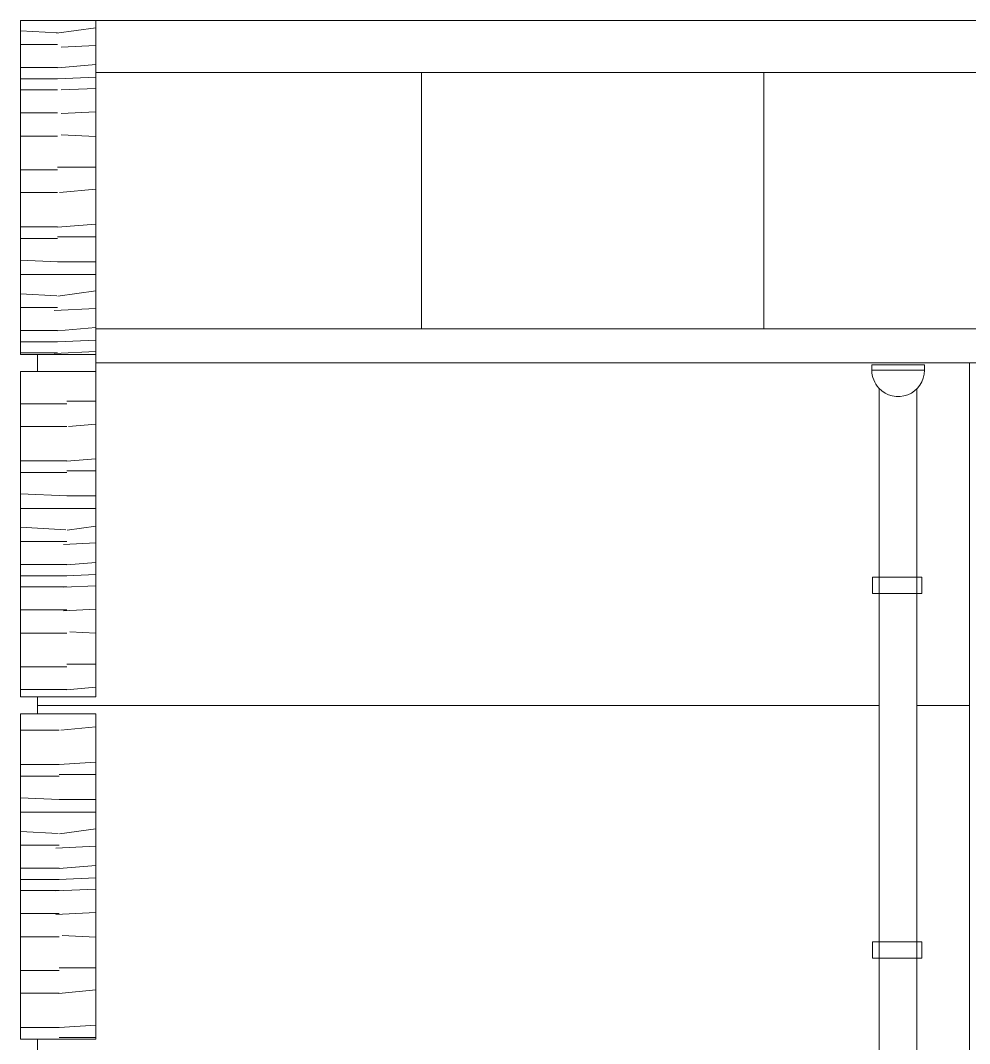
# Model space of a CAD drawing. Header units: metres. Extents: x 14775 to 14878, y 5674 to 5737.
# Drawn here: x 14860.355 to 14863.125, y 5694.546 to 5697.533 of the extents above; entities that cross this region are included whole.
import ezdxf

# ---------------------------------------------------------------- set-up
doc = ezdxf.new("R2010")
doc.units = ezdxf.units.M
doc.header["$MEASUREMENT"] = 0
doc.layers.add('АР-Стены', color=7, linetype='Continuous', lineweight=13)
doc.layers.add('ЧЕРТЕЖ', color=7, linetype='Continuous', lineweight=0)

# ---------------------------------------------------------------- blocks, each defined once
blk = doc.blocks.new('*U77')
at = {"layer": 'АР-Стены', "color": 251, "linetype": 'Continuous', "lineweight": 13}
blk.add_3dface([(-3.199958833407436, 1.999990918161529), (-4.699958833407436, 1.999990918161529), (-4.699958833407436, -2.000009081838471), (-3.199958833407436, -2.000009081838471)], dxfattribs=at)

msp = doc.modelspace()

# ---------------------------------------------------------------- hatches: boundary and pattern name
at = {"linetype": 'Continuous', "lineweight": 0, "true_color": 0x755847}
h = msp.add_hatch(dxfattribs=at)
h.set_pattern_fill('WOOD2', color=37, style=0, pattern_type=2)
h.set_pattern_definition([(177.397438, (14860.459082, 5696.823472), (15.36000013986477, -0.7679999848102919), [0.354138, -16.559308]), (184.085617, (14860.10531, 5696.839553), (1.536000402549995, 5.04627841332872e-07), [0.230557, -10.548837]), (177.137595, (14859.875338, 5696.823126), (1.536000407992667, 6.061663504475234e-09), [0.365833, -15.013355]), (182.862405, (14859.509962, 5696.841395), (1.536000407992667, -6.061663879175505e-09), [0.361956, -15.017232]), (180, (14859.148458, 5696.82332), (1.536, -0.7680000000000002), [0.225376, -1.310624]), (180, (14860.459082, 5696.891952), (1.536, -0.7680000000000002), [0.4031, -1.1329]), (182.6025620000001, (14860.055982, 5696.891952), (-15.36000013986477, -0.767999984810295), [0.286392, -16.627054]), (172.874984, (14859.769886, 5696.878948), (1.536000136266227, -3.62750753268859e-07), [0.204712, -5.987101999999999]), (184.763642, (14859.566754, 5696.904339), (1.535999728190072, -1.577998689217264e-07), [0.219439, -9.028505000000001]), (177.137595, (14859.348073, 5696.886116), (1.536000407992667, 6.061663504475234e-09), [0.207425, -15.171763]), (180, (14859.140906, 5696.896474), (1.536, -0.7680000000000002), [0.217871, -1.318129]), (180, (14860.459082, 5696.925752), (1.536, -0.7680000000000002), [0.549905, -0.986095]), (177.397438, (14859.909177, 5696.925752), (15.36000013986477, -0.7679999848102919), [0.06777799999999999, -16.845668]), (155.556045, (14859.841469, 5696.92883), (1.536000401305632, -0.7680001542167483), [0.037348, -18.522211]), (177.397438, (14859.807469, 5696.944284), (15.36000013986477, -0.7679999848102919), [0.244493, -16.668953]), (185.710593, (14859.563229, 5696.955386), (-6.143999622120279, -0.7680002363013065), [0.273111, -7.445194]), (177.397438, (14859.291473, 5696.928211), (15.36000013986477, -0.7679999848102919), [0.199731, -16.713715]), (184.085617, (14859.091948, 5696.93728), (1.536000402549995, 5.04627841332872e-07), [0.169259, -10.610134]), (180, (14860.459082, 5697.025784), (1.536, -0.7680000000000002), [0.681717, -0.854283]), (180, (14859.777365, 5697.025784), (1.536, -0.7680000000000002), [0.312587, -1.223413]), (184.085617, (14859.464777, 5697.025784), (1.536000402549995, 5.04627841332872e-07), [0.173713, -10.60568]), (177.397438, (14859.291506, 5697.013407), (15.36000013986477, -0.7679999848102919), [0.09413300000000001, -16.819313]), (173.659808, (14859.19747, 5697.017682), (7.679999503970662, -0.767999991422106), [0.163096, -13.745975]), (185.194429, (14859.035371, 5697.035693), (-9.215999760256096, -0.7679999459250219), [0.112725, -16.852949]), (180, (14860.459082, 5697.092024), (1.536, -0.7680000000000002), [0.561286, -0.974714]), (180, (14859.897796, 5697.092024), (1.536, -0.7680000000000002), [0.451892, -1.084108]), (177.397438, (14859.445904, 5697.092024), (15.36000013986477, -0.7679999848102919), [0.169509, -16.743936]), (180, (14859.276569, 5697.099721), (1.536, -0.7680000000000002), [0.353571, -1.182429]), (180, (14860.459082, 5697.190712), (1.536, -0.7680000000000002), [0.561191, -0.974809]), (184.085617, (14859.897891, 5697.190712), (1.536000402549995, 5.04627841332872e-07), [0.154776, -10.624618]), (186.340192, (14859.743509, 5697.179685), (-6.143999920538153, -0.7680000066966985), [0.125021, -13.78405]), (188.130102, (14859.619252, 5697.165878), (-4.608000078699761, -0.768000384536362), [0.095134, -10.766027]), (177.397438, (14859.525075, 5697.152425), (15.36000013986477, -0.7679999848102919), [0.143172, -16.770273]), (171.469234, (14859.38205, 5697.158926), (4.607999816681565, -0.7679999926228938), [0.118151, -15.413688]), (176.423666, (14859.265206, 5697.176452000001), (10.75200016007967, -0.7679998916925348), [0.15851, -12.153467]), (177.397438, (14859.107005, 5697.18634), (15.36000013986477, -0.7679999848102919), [0.183975, -16.72947]), (180, (14860.459082, 5697.325888), (1.536, -0.7680000000000002), [0.37665, -1.15935]), (182.6025620000001, (14860.082432, 5697.325888), (-15.36000013986477, -0.767999984810295), [0.297696, -16.615749]), (183.17983, (14859.785042, 5697.312370000001), (-12.28800020326752, -0.7680000354332623), [0.291007, -13.55431]), (172.234834, (14859.494483, 5697.296228), (6.143999516368027, -0.7679998925015926), [0.303435, -16.748933]), (182.6025620000001, (14859.193831, 5697.337226), (-15.36000013986477, -0.767999984810295), [0.270986, -16.642459]), (180, (14860.459082, 5697.357888), (1.536, -0.7680000000000002), [0.37665, -1.15935]), (182.6025620000001, (14860.082432, 5697.357888), (-15.36000013986477, -0.767999984810295), [0.297696, -16.615749]), (177.397438, (14859.785042, 5697.344370000001), (15.36000013986477, -0.7679999848102919), [0.256296, -16.65715]), (177.397438, (14859.529011, 5697.356008), (15.36000013986477, -0.7679999848102919), [0.335577, -16.577869]), (182.862405, (14859.19378, 5697.371246), (1.536000407992667, -6.061663879175505e-09), [0.271028, -15.10816]), (180, (14860.459082, 5697.390776), (1.536, -0.7680000000000002), [0.195865, -1.340135]), (177.397438, (14860.263217, 5697.390776), (15.36000013986477, -0.7679999848102919), [0.278787, -16.634659]), (177.397438, (14859.984718, 5697.403435), (15.36000013986477, -0.7679999848102919), [0.369364, -16.544081]), (182.6025620000001, (14859.615735, 5697.420207), (-15.36000013986477, -0.767999984810295), [0.343106, -16.57034]), (180, (14859.272983, 5697.404627), (1.536, -0.7680000000000002), [0.177286, -1.358714]), (184.763642, (14859.095697, 5697.404627), (1.535999728190072, -1.577998689217264e-07), [0.17317, -9.074775]), (180, (14860.459082, 5697.458368), (1.536, -0.7680000000000002), [0.425669, -1.110331]), (177.397438, (14860.033413, 5697.458368), (15.36000013986477, -0.7679999848102919), [0.467065, -16.446381]), (182.6025620000001, (14859.56683, 5697.479576), (-15.36000013986477, -0.767999984810295), [0.644097, -16.269348]), (176.82017, (14860.459082, 5697.492168), (12.28800020326752, -0.7680000354332599), [0.320687, -13.52463]), (180, (14860.138889, 5697.509957), (1.536, -0.7680000000000002), [0.888784, -0.647216]), (180, (14859.250105, 5697.509957), (1.536, -0.7680000000000002), [0.192056, -1.343944]), (187.765166, (14859.058049, 5697.509957), (-6.143999516368027, -0.7679998925015911), [0.136134, -16.916233]), (180, (14860.459082, 5697.554184000001), (1.536, -0.7680000000000002), [0.346532, -1.189468]), (180, (14860.11255, 5697.554184000001), (1.536, -0.7680000000000002), [0.301262, -1.234738]), (177.397438, (14859.811288, 5697.554184000001), (15.36000013986477, -0.7679999848102919), [0.308921, -16.604524]), (182.6025620000001, (14859.502686, 5697.568211), (-15.36000013986477, -0.767999984810295), [0.309193, -16.604253]), (180, (14859.193812, 5697.554172), (1.536, -0.7680000000000002), [0.270729, -1.265271]), (180, (14860.459082, 5697.258296), (1.536, -0.7680000000000002), [0.4444770000000001, -1.091523]), (177.397438, (14860.014605, 5697.258296), (15.36000013986477, -0.7679999848102919), [0.218628, -16.694817]), (188.530766, (14859.796202, 5697.268223), (-4.607999816681565, -0.7679999926228928), [0.11601, -15.415828]), (194.036243, (14859.681476, 5697.251014), (-1.535999705297874, -0.7680002007720088), [0.078939, -3.087606]), (180, (14859.604894, 5697.231869), (1.536, -0.7680000000000002), [0.165716, -1.370284]), (171.469234, (14859.439178, 5697.231869), (4.607999816681565, -0.7679999926228938), [0.248212, -15.283626]), (182.6025620000001, (14859.193711, 5697.268689), (-15.36000013986477, -0.767999984810295), [0.270829, -16.642617])])
h.paths.add_polyline_path([(14860.57518857329, 5697.533126473231), (14860.35518857329, 5697.533126473231), (14860.35518857329, 5696.558126473231), (14860.40518857329, 5696.558126473231), (14860.57518857329, 5696.558126473231), (14860.57518857329, 5696.633126473231), (14860.57518857329, 5697.381490534272)])
h = msp.add_hatch(dxfattribs=at)
h.set_pattern_fill('WOOD2', color=37, style=0, pattern_type=2)
h.set_pattern_definition([(177.397438, (14860.485712, 5696.140254), (15.36000013986477, -0.7679999848102919), [0.354138, -16.559308]), (184.085617, (14860.13194, 5696.156334), (1.536000402549995, 5.04627841332872e-07), [0.230557, -10.548837]), (177.137595, (14859.901968, 5696.139908), (1.536000407992667, 6.061663504475234e-09), [0.365833, -15.013355]), (182.862405, (14859.536592, 5696.158177), (1.536000407992667, -6.061663879175505e-09), [0.361956, -15.017232]), (180, (14859.175088, 5696.140101), (1.536, -0.7680000000000002), [0.225376, -1.310624]), (180, (14860.485712, 5696.208734000001), (1.536, -0.7680000000000002), [0.4031, -1.1329]), (182.6025620000001, (14860.082612, 5696.208734000001), (-15.36000013986477, -0.767999984810295), [0.286392, -16.627054]), (172.874984, (14859.796516, 5696.195729), (1.536000136266227, -3.62750753268859e-07), [0.204712, -5.987101999999999]), (184.763642, (14859.593384, 5696.221121), (1.535999728190072, -1.577998689217264e-07), [0.219439, -9.028505000000001]), (177.137595, (14859.374703, 5696.202897), (1.536000407992667, 6.061663504475234e-09), [0.207425, -15.171763]), (180, (14859.167536, 5696.213256), (1.536, -0.7680000000000002), [0.217871, -1.318129]), (180, (14860.485712, 5696.242534), (1.536, -0.7680000000000002), [0.549905, -0.986095]), (177.397438, (14859.935807, 5696.242534), (15.36000013986477, -0.7679999848102919), [0.06777799999999999, -16.845668]), (155.556045, (14859.868099, 5696.245611), (1.536000401305632, -0.7680001542167483), [0.037348, -18.522211]), (177.397438, (14859.834099, 5696.261066), (15.36000013986477, -0.7679999848102919), [0.244493, -16.668953]), (185.710593, (14859.589859, 5696.272168), (-6.143999622120279, -0.7680002363013065), [0.273111, -7.445194]), (177.397438, (14859.318103, 5696.244992), (15.36000013986477, -0.7679999848102919), [0.199731, -16.713715]), (184.085617, (14859.118578, 5696.254062), (1.536000402549995, 5.04627841332872e-07), [0.169259, -10.610134]), (180, (14860.485712, 5696.342565999999), (1.536, -0.7680000000000002), [0.681717, -0.854283]), (180, (14859.803995, 5696.342565999999), (1.536, -0.7680000000000002), [0.312587, -1.223413]), (184.085617, (14859.491407, 5696.342565999999), (1.536000402549995, 5.04627841332872e-07), [0.173713, -10.60568]), (177.397438, (14859.318136, 5696.330189), (15.36000013986477, -0.7679999848102919), [0.09413300000000001, -16.819313]), (173.659808, (14859.2241, 5696.334463), (7.679999503970662, -0.767999991422106), [0.163096, -13.745975]), (185.194429, (14859.062001, 5696.352474), (-9.215999760256096, -0.7679999459250219), [0.112725, -16.852949]), (180, (14860.485712, 5696.408806), (1.536, -0.7680000000000002), [0.561286, -0.974714]), (180, (14859.924426, 5696.408806), (1.536, -0.7680000000000002), [0.451892, -1.084108]), (177.397438, (14859.472534, 5696.408806), (15.36000013986477, -0.7679999848102919), [0.169509, -16.743936]), (180, (14859.303199, 5696.416503), (1.536, -0.7680000000000002), [0.353571, -1.182429]), (180, (14860.485712, 5696.507493999999), (1.536, -0.7680000000000002), [0.561191, -0.974809]), (184.085617, (14859.924521, 5696.507493999999), (1.536000402549995, 5.04627841332872e-07), [0.154776, -10.624618]), (186.340192, (14859.770139, 5696.496466), (-6.143999920538153, -0.7680000066966985), [0.125021, -13.78405]), (188.130102, (14859.645882, 5696.482660000001), (-4.608000078699761, -0.768000384536362), [0.095134, -10.766027]), (177.397438, (14859.551705, 5696.469206000001), (15.36000013986477, -0.7679999848102919), [0.143172, -16.770273]), (171.469234, (14859.40868, 5696.475707), (4.607999816681565, -0.7679999926228938), [0.118151, -15.413688]), (176.423666, (14859.291836, 5696.493234), (10.75200016007967, -0.7679998916925348), [0.15851, -12.153467]), (177.397438, (14859.133635, 5696.503121), (15.36000013986477, -0.7679999848102919), [0.183975, -16.72947]), (180, (14860.485712, 5696.64267), (1.536, -0.7680000000000002), [0.37665, -1.15935]), (182.6025620000001, (14860.109062, 5696.64267), (-15.36000013986477, -0.767999984810295), [0.297696, -16.615749]), (183.17983, (14859.811672, 5696.629152), (-12.28800020326752, -0.7680000354332623), [0.291007, -13.55431]), (172.234834, (14859.521113, 5696.61301), (6.143999516368027, -0.7679998925015926), [0.303435, -16.748933]), (182.6025620000001, (14859.220461, 5696.654008), (-15.36000013986477, -0.767999984810295), [0.270986, -16.642459]), (180, (14860.485712, 5696.67467), (1.536, -0.7680000000000002), [0.37665, -1.15935]), (182.6025620000001, (14860.109062, 5696.67467), (-15.36000013986477, -0.767999984810295), [0.297696, -16.615749]), (177.397438, (14859.811672, 5696.661152000001), (15.36000013986477, -0.7679999848102919), [0.256296, -16.65715]), (177.397438, (14859.555641, 5696.67279), (15.36000013986477, -0.7679999848102919), [0.335577, -16.577869]), (182.862405, (14859.22041, 5696.688027), (1.536000407992667, -6.061663879175505e-09), [0.271028, -15.10816]), (180, (14860.485712, 5696.707558), (1.536, -0.7680000000000002), [0.195865, -1.340135]), (177.397438, (14860.289847, 5696.707558), (15.36000013986477, -0.7679999848102919), [0.278787, -16.634659]), (177.397438, (14860.011348, 5696.720217), (15.36000013986477, -0.7679999848102919), [0.369364, -16.544081]), (182.6025620000001, (14859.642365, 5696.736989), (-15.36000013986477, -0.767999984810295), [0.343106, -16.57034]), (180, (14859.299613, 5696.721409000001), (1.536, -0.7680000000000002), [0.177286, -1.358714]), (184.763642, (14859.122327, 5696.721409000001), (1.535999728190072, -1.577998689217264e-07), [0.17317, -9.074775]), (180, (14860.485712, 5696.77515), (1.536, -0.7680000000000002), [0.425669, -1.110331]), (177.397438, (14860.060043, 5696.77515), (15.36000013986477, -0.7679999848102919), [0.467065, -16.446381]), (182.6025620000001, (14859.59346, 5696.796358), (-15.36000013986477, -0.767999984810295), [0.644097, -16.269348]), (176.82017, (14860.485712, 5696.80895), (12.28800020326752, -0.7680000354332599), [0.320687, -13.52463]), (180, (14860.165519, 5696.826738000001), (1.536, -0.7680000000000002), [0.888784, -0.647216]), (180, (14859.276735, 5696.826738000001), (1.536, -0.7680000000000002), [0.192056, -1.343944]), (187.765166, (14859.084679, 5696.826738000001), (-6.143999516368027, -0.7679998925015911), [0.136134, -16.916233]), (180, (14860.485712, 5696.870965999999), (1.536, -0.7680000000000002), [0.346532, -1.189468]), (180, (14860.13918, 5696.870965999999), (1.536, -0.7680000000000002), [0.301262, -1.234738]), (177.397438, (14859.837918, 5696.870965999999), (15.36000013986477, -0.7679999848102919), [0.308921, -16.604524]), (182.6025620000001, (14859.529316, 5696.884993), (-15.36000013986477, -0.767999984810295), [0.309193, -16.604253]), (180, (14859.220442, 5696.870953000001), (1.536, -0.7680000000000002), [0.270729, -1.265271]), (180, (14860.485712, 5696.575078), (1.536, -0.7680000000000002), [0.4444770000000001, -1.091523]), (177.397438, (14860.041235, 5696.575078), (15.36000013986477, -0.7679999848102919), [0.218628, -16.694817]), (188.530766, (14859.822832, 5696.585005), (-4.607999816681565, -0.7679999926228928), [0.11601, -15.415828]), (194.036243, (14859.708106, 5696.567796), (-1.535999705297874, -0.7680002007720088), [0.078939, -3.087606]), (180, (14859.631524, 5696.548651), (1.536, -0.7680000000000002), [0.165716, -1.370284]), (171.469234, (14859.465808, 5696.548651), (4.607999816681565, -0.7679999926228938), [0.248212, -15.283626]), (182.6025620000001, (14859.220341, 5696.585471), (-15.36000013986477, -0.767999984810295), [0.270829, -16.642617])])
h.paths.add_polyline_path([(14860.35518857329, 5696.508126473231), (14860.35518857329, 5695.558126473231), (14860.40518857329, 5695.558126473231), (14860.57518857329, 5695.558126473231), (14860.57518857329, 5696.508126473231), (14860.40518857329, 5696.508126473231)])
h = msp.add_hatch(dxfattribs=at)
h.set_pattern_fill('WOOD2', color=37, style=0, pattern_type=2)
h.set_pattern_definition([(177.397438, (14860.463287, 5695.253613), (15.36000013986477, -0.7679999848102919), [0.354138, -16.559308]), (184.085617, (14860.109514, 5695.269694), (1.536000402549995, 5.04627841332872e-07), [0.230557, -10.548837]), (177.137595, (14859.879543, 5695.253267), (1.536000407992667, 6.061663504475234e-09), [0.365833, -15.013355]), (182.862405, (14859.514166, 5695.271536), (1.536000407992667, -6.061663879175505e-09), [0.361956, -15.017232]), (180, (14859.152662, 5695.253461), (1.536, -0.7680000000000002), [0.225376, -1.310624]), (180, (14860.463287, 5695.322093), (1.536, -0.7680000000000002), [0.4031, -1.1329]), (182.6025620000001, (14860.060187, 5695.322093), (-15.36000013986477, -0.767999984810295), [0.286392, -16.627054]), (172.874984, (14859.77409, 5695.309089), (1.536000136266227, -3.62750753268859e-07), [0.204712, -5.987101999999999]), (184.763642, (14859.570959, 5695.33448), (1.535999728190072, -1.577998689217264e-07), [0.219439, -9.028505000000001]), (177.137595, (14859.352278, 5695.316257), (1.536000407992667, 6.061663504475234e-09), [0.207425, -15.171763]), (180, (14859.145111, 5695.326615), (1.536, -0.7680000000000002), [0.217871, -1.318129]), (180, (14860.463287, 5695.355893), (1.536, -0.7680000000000002), [0.549905, -0.986095]), (177.397438, (14859.913382, 5695.355893), (15.36000013986477, -0.7679999848102919), [0.06777799999999999, -16.845668]), (155.556045, (14859.845674, 5695.358971), (1.536000401305632, -0.7680001542167483), [0.037348, -18.522211]), (177.397438, (14859.811674, 5695.374425), (15.36000013986477, -0.7679999848102919), [0.244493, -16.668953]), (185.710593, (14859.567433, 5695.385527), (-6.143999622120279, -0.7680002363013065), [0.273111, -7.445194]), (177.397438, (14859.295678, 5695.358352), (15.36000013986477, -0.7679999848102919), [0.199731, -16.713715]), (184.085617, (14859.096153, 5695.367421), (1.536000402549995, 5.04627841332872e-07), [0.169259, -10.610134]), (180, (14860.463287, 5695.455925), (1.536, -0.7680000000000002), [0.681717, -0.854283]), (180, (14859.781569, 5695.455925), (1.536, -0.7680000000000002), [0.312587, -1.223413]), (184.085617, (14859.468982, 5695.455925), (1.536000402549995, 5.04627841332872e-07), [0.173713, -10.60568]), (177.397438, (14859.29571, 5695.443547999999), (15.36000013986477, -0.7679999848102919), [0.09413300000000001, -16.819313]), (173.659808, (14859.201675, 5695.447823), (7.679999503970662, -0.767999991422106), [0.163096, -13.745975]), (185.194429, (14859.039576, 5695.465834000001), (-9.215999760256096, -0.7679999459250219), [0.112725, -16.852949]), (180, (14860.463287, 5695.522164999999), (1.536, -0.7680000000000002), [0.561286, -0.974714]), (180, (14859.902, 5695.522164999999), (1.536, -0.7680000000000002), [0.451892, -1.084108]), (177.397438, (14859.450109, 5695.522164999999), (15.36000013986477, -0.7679999848102919), [0.169509, -16.743936]), (180, (14859.280774, 5695.529861999999), (1.536, -0.7680000000000002), [0.353571, -1.182429]), (180, (14860.463287, 5695.620853), (1.536, -0.7680000000000002), [0.561191, -0.974809]), (184.085617, (14859.902096, 5695.620853), (1.536000402549995, 5.04627841332872e-07), [0.154776, -10.624618]), (186.340192, (14859.747714, 5695.609826), (-6.143999920538153, -0.7680000066966985), [0.125021, -13.78405]), (188.130102, (14859.623457, 5695.596019), (-4.608000078699761, -0.768000384536362), [0.095134, -10.766027]), (177.397438, (14859.52928, 5695.582565), (15.36000013986477, -0.7679999848102919), [0.143172, -16.770273]), (171.469234, (14859.386255, 5695.589067), (4.607999816681565, -0.7679999926228938), [0.118151, -15.413688]), (176.423666, (14859.269411, 5695.606593), (10.75200016007967, -0.7679998916925348), [0.15851, -12.153467]), (177.397438, (14859.11121, 5695.616481), (15.36000013986477, -0.7679999848102919), [0.183975, -16.72947]), (180, (14860.463287, 5695.756029), (1.536, -0.7680000000000002), [0.37665, -1.15935]), (182.6025620000001, (14860.086636, 5695.756029), (-15.36000013986477, -0.767999984810295), [0.297696, -16.615749]), (183.17983, (14859.789247, 5695.742511), (-12.28800020326752, -0.7680000354332623), [0.291007, -13.55431]), (172.234834, (14859.498688, 5695.726369), (6.143999516368027, -0.7679998925015926), [0.303435, -16.748933]), (182.6025620000001, (14859.198036, 5695.767367), (-15.36000013986477, -0.767999984810295), [0.270986, -16.642459]), (180, (14860.463287, 5695.788029), (1.536, -0.7680000000000002), [0.37665, -1.15935]), (182.6025620000001, (14860.086636, 5695.788029), (-15.36000013986477, -0.767999984810295), [0.297696, -16.615749]), (177.397438, (14859.789247, 5695.774511), (15.36000013986477, -0.7679999848102919), [0.256296, -16.65715]), (177.397438, (14859.533215, 5695.786149), (15.36000013986477, -0.7679999848102919), [0.335577, -16.577869]), (182.862405, (14859.197985, 5695.801387), (1.536000407992667, -6.061663879175505e-09), [0.271028, -15.10816]), (180, (14860.463287, 5695.820917), (1.536, -0.7680000000000002), [0.195865, -1.340135]), (177.397438, (14860.267422, 5695.820917), (15.36000013986477, -0.7679999848102919), [0.278787, -16.634659]), (177.397438, (14859.988923, 5695.833576), (15.36000013986477, -0.7679999848102919), [0.369364, -16.544081]), (182.6025620000001, (14859.619939, 5695.850348), (-15.36000013986477, -0.767999984810295), [0.343106, -16.57034]), (180, (14859.277187, 5695.834768), (1.536, -0.7680000000000002), [0.177286, -1.358714]), (184.763642, (14859.099901, 5695.834768), (1.535999728190072, -1.577998689217264e-07), [0.17317, -9.074775]), (180, (14860.463287, 5695.888509), (1.536, -0.7680000000000002), [0.425669, -1.110331]), (177.397438, (14860.037618, 5695.888509), (15.36000013986477, -0.7679999848102919), [0.467065, -16.446381]), (182.6025620000001, (14859.571035, 5695.909717), (-15.36000013986477, -0.767999984810295), [0.644097, -16.269348]), (176.82017, (14860.463287, 5695.922309), (12.28800020326752, -0.7680000354332599), [0.320687, -13.52463]), (180, (14860.143093, 5695.940097), (1.536, -0.7680000000000002), [0.888784, -0.647216]), (180, (14859.254309, 5695.940097), (1.536, -0.7680000000000002), [0.192056, -1.343944]), (187.765166, (14859.062254, 5695.940097), (-6.143999516368027, -0.7679998925015911), [0.136134, -16.916233]), (180, (14860.463287, 5695.984325), (1.536, -0.7680000000000002), [0.346532, -1.189468]), (180, (14860.116755, 5695.984325), (1.536, -0.7680000000000002), [0.301262, -1.234738]), (177.397438, (14859.815493, 5695.984325), (15.36000013986477, -0.7679999848102919), [0.308921, -16.604524]), (182.6025620000001, (14859.50689, 5695.998352000001), (-15.36000013986477, -0.767999984810295), [0.309193, -16.604253]), (180, (14859.198016, 5695.984313), (1.536, -0.7680000000000002), [0.270729, -1.265271]), (180, (14860.463287, 5695.688437), (1.536, -0.7680000000000002), [0.4444770000000001, -1.091523]), (177.397438, (14860.01881, 5695.688437), (15.36000013986477, -0.7679999848102919), [0.218628, -16.694817]), (188.530766, (14859.800407, 5695.698364), (-4.607999816681565, -0.7679999926228928), [0.11601, -15.415828]), (194.036243, (14859.68568, 5695.681154999999), (-1.535999705297874, -0.7680002007720088), [0.078939, -3.087606]), (180, (14859.609099, 5695.66201), (1.536, -0.7680000000000002), [0.165716, -1.370284]), (171.469234, (14859.443382, 5695.66201), (4.607999816681565, -0.7679999926228938), [0.248212, -15.283626]), (182.6025620000001, (14859.197916, 5695.698829999999), (-15.36000013986477, -0.767999984810295), [0.270829, -16.642617])])
h.paths.add_polyline_path([(14860.35518857329, 5695.508126473231), (14860.35518857329, 5694.558126473231), (14860.40518857329, 5694.558126473231), (14860.57518857329, 5694.558126473231), (14860.57518857329, 5695.508126473231), (14860.40518857329, 5695.508126473231)])

# ---------------------------------------------------------------- linework, layer by layer
at = {"color": 37, "linetype": 'Continuous', "lineweight": 0, "flags": 128}
for points in [[(14860.57518857329, 5697.533126473231), (14860.35518857329, 5697.533126473231), (14860.35518857329, 5696.558126473231), (14860.40518857329, 5696.558126473231), (14860.57518857329, 5696.558126473231), (14860.57518857329, 5696.633126473231), (14860.57518857329, 5697.381490534272), (14860.57518857329, 5697.533126473231)], [(14860.35518857329, 5696.508126473231), (14860.35518857329, 5695.558126473231), (14860.40518857329, 5695.558126473231), (14860.57518857329, 5695.558126473231), (14860.57518857329, 5696.508126473231), (14860.40518857329, 5696.508126473231), (14860.35518857329, 5696.508126473231)], [(14860.35518857329, 5695.508126473231), (14860.35518857329, 5694.558126473231), (14860.40518857329, 5694.558126473231), (14860.57518857329, 5694.558126473231), (14860.57518857329, 5695.508126473231), (14860.40518857329, 5695.508126473231), (14860.35518857329, 5695.508126473231)]]:
    msp.add_lwpolyline(points, close=True, dxfattribs=at)
at = {"layer": 'ЧЕРТЕЖ', "color": 7, "linetype": 'Continuous', "lineweight": 13}
for p, q in [((14860.35518857329, 5697.533126473231), (14860.57518857329, 5697.533126473231)), ((14860.35518857329, 5696.558126473231), (14860.35518857329, 5697.533126473231)), ((14860.57518857329, 5696.558126473231), (14860.57518857329, 5697.533126473231)), ((14860.57518857329, 5696.633126473231), (14875.07518857329, 5696.633126473231)), ((14860.35518857329, 5696.558126473231), (14860.57518857329, 5696.558126473231)), ((14860.40518857329, 5696.508126473231), (14860.40518857329, 5696.558126473231)), ((14860.57518857329, 5695.558126473231), (14860.57518857329, 5696.558126473231)), ((14860.35518857329, 5696.508126473231), (14860.57518857329, 5696.508126473231)), ((14860.35518857329, 5695.558126473231), (14860.35518857329, 5696.508126473231)), ((14860.57518857329, 5696.533126473231), (14875.07518857329, 5696.533126473231)), ((14860.35518857329, 5695.558126473231), (14860.57518857329, 5695.558126473231)), ((14860.40518857329, 5695.508126473231), (14860.40518857329, 5695.558126473231)), ((14860.35518857329, 5695.508126473231), (14860.57518857329, 5695.508126473231)), ((14860.35518857329, 5694.558126473231), (14860.35518857329, 5695.508126473231)), ((14860.57518857329, 5694.558126473231), (14860.57518857329, 5695.508126473231)), ((14860.35518857329, 5694.558126473231), (14860.57518857329, 5694.558126473231)), ((14860.40518857329, 5694.508126473231), (14860.40518857329, 5694.558126473231))]:
    msp.add_line(p, q, dxfattribs=at)
at = {"layer": 'ЧЕРТЕЖ', "color": 7, "linetype": 'Continuous', "lineweight": 0}
for p, q in [((14875.12518857329, 5697.533126473231), (14860.57518857329, 5697.533126473231)), ((14860.57518857329, 5697.381490534272), (14875.07518857329, 5697.381490534272)), ((14861.52518857329, 5696.633126473231), (14861.52518857329, 5697.381490534272)), ((14862.52518857329, 5696.633126473231), (14862.52518857329, 5697.381490534272)), ((14862.86184482764, 5696.458024294839), (14862.86184482764, 5692.418932194845)), ((14862.97184482764, 5696.458024294839), (14862.97184482764, 5692.418932194845)), ((14860.40518857329, 5695.533126473231), (14862.86184482764, 5695.533126473231)), ((14862.97184482764, 5695.533126473231), (14863.12518857329, 5695.533126473231))]:
    msp.add_line(p, q, dxfattribs=at)
for start, end in [(180.0000000001142, 222.9339152826329), (222.9339152826329, 1.141946352832661e-10)]:
    msp.add_arc((14862.91684482764, 5696.511575420565), 0.07676407406185465, start, end, dxfattribs=at)
for points in [[(14862.84008075357, 5696.511575420565), (14862.9936089017, 5696.511575420565), (14862.9936089017, 5696.52703609168), (14862.84008075357, 5696.52703609168)], [(14862.8420261049, 5695.907693792798), (14862.98596352836, 5695.907693792798), (14862.98596352836, 5695.859833956258), (14862.8420261049, 5695.859833956258)], [(14862.8420261049, 5694.842875001631), (14862.98596352836, 5694.842875001631), (14862.98596352836, 5694.795015165091), (14862.8420261049, 5694.795015165091)]]:
    msp.add_3dface(points, dxfattribs=at)

# ---------------------------------------------------------------- block references
at = {"layer": 'АР-Стены', "color": 251, "linetype": 'Continuous', "lineweight": 13}
msp.add_blockref('*U77', (14867.8251474067, 5694.53313555507), dxfattribs=at)

doc.saveas('drawing.dxf')
